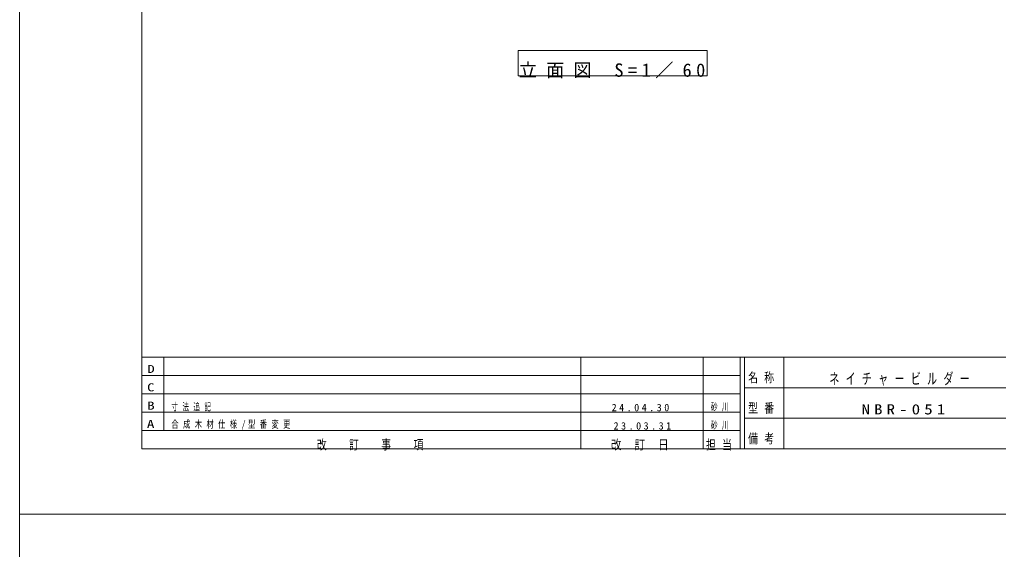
# Model space of a CAD drawing. Units: millimetres on the paper. Extents: x 0 to 420, y -594 to 297.
# Drawn here: x 0 to 224.1, y -305 to -183.7 of the extents above; entities that cross this region are included whole.
import ezdxf
from ezdxf.enums import TextEntityAlignment as Align

# ---------------------------------------------------------------- set-up
doc = ezdxf.new("R2010")
doc.units = ezdxf.units.MM
for name, color, linetype, lineweight in [('0_2', 7, 'Continuous', 13), ('FMT', 7, 'Continuous', 13), ('FMT-TXT', 7, 'Continuous', 13), ('TEXT', 7, 'Continuous', 13)]:
    doc.layers.add(name, color=color, linetype=linetype, lineweight=lineweight)
doc.styles.add('ＭＳ ゴシック', font='')
doc.styles.get('ＭＳ ゴシック').set_extended_font_data('MS Gothic')

msp = doc.modelspace()

# ---------------------------------------------------------------- linework, layer by layer
at = {"layer": '0_2'}
for p, q in [((114.174, -190.767), (114.174, -196.6)), ((157.389, -190.767), (114.174, -190.767)), ((157.389, -196.6), (157.389, -190.767)), ((114.174, -196.6), (157.389, -196.6))]:
    msp.add_line(p, q, dxfattribs=at)
for points in [[(0, 0), (420, 0), (420, -297), (0, -297)], [(0, -297), (420, -297), (420, -594), (0, -594)]]:
    msp.add_lwpolyline(points, close=True, dxfattribs=at)
at = {"layer": 'FMT'}
for p, q in [((28, -282), (28, -25)), ((28, -261), (403, -261)), ((33, -261), (33, -277.8)), ((128.5, -261), (128.5, -282)), ((156.5, -261), (156.5, -282)), ((165, -261), (165, -282)), ((166, -261), (166, -282)), ((175, -261), (175, -282)), ((28, -265.2), (165, -265.2)), ((166, -268), (306, -268)), ((28, -269.4), (165, -269.4)), ((28, -273.6), (165, -273.6)), ((166, -275), (306, -275)), ((28, -277.8), (165, -277.8)), ((403, -282), (28, -282))]:
    msp.add_line(p, q, dxfattribs=at)

# ---------------------------------------------------------------- texts
at = {"layer": 'FMT-TXT', "style": 'ＭＳ ゴシック'}
for s, width, p in [('D', 1.35, (29.25, -265.183)), ('C', 1.35, (29.19, -269.383)), ('B', 1.35, (29.25, -273.583)), ('A', 1.4, (29.131, -277.783))]:
    msp.add_text(s, height=1.833, dxfattribs=dict(at, width=width)).set_placement(p, align=Align.BOTTOM_LEFT)
at = {"layer": 'FMT-TXT', "attachment_point": 7, "style": 'ＭＳ ゴシック'}
for s, insert, char_height in [('\\T1.64;\\W0.75;名称', (166.8, -267), 2.199), ('\\T1.64;\\W0.65;ネイチャービルダー', (185.385, -267.533), 2.566), ('\\T1.64;\\W0.65;寸法追記', (34.755, -273.417), 1.686), ('\\T1.5;24.04.30', (135.551, -273.417), 1.686), ('\\T1.64;\\W0.65;砂川', (158.266, -273.417), 1.686), ('\\T1.64;\\W0.75;型番', (166.8, -274), 2.199), ('\\T1.5;\\W1.2;NBR-051', (192.763, -274.167), 2.346), ('\\T1.62;\\W0.7;合成木材仕様/型番変更', (34.755, -277.617), 1.686), ('\\T1.64;\\W0.65;砂川', (158.266, -277.617), 1.686), ('\\T1.5;23.03.31', (135.994, -277.617), 1.686), ('\\T1.64;\\W0.75;改\u3000訂\u3000事\u3000項', (68.05, -282.4), 2.199), ('\\T1.5;\\W0.8;改\\~訂\\~日', (135.4, -282.4), 2.199), ('\\T1.64;\\W0.75;担当', (157.15, -282.4), 2.199), ('\\T1.64;\\W0.75;備考', (166.8, -281), 2.199)]:
    msp.add_mtext(s, dxfattribs=dict(at, insert=insert, char_height=char_height))
at = {"layer": 'TEXT', "insert": (114.313, -197.155), "char_height": 3.055, "attachment_point": 7, "style": 'ＭＳ ゴシック'}
msp.add_mtext('\\T1.5;立面図\\~S=1／60', dxfattribs=at)

doc.saveas('drawing.dxf')
